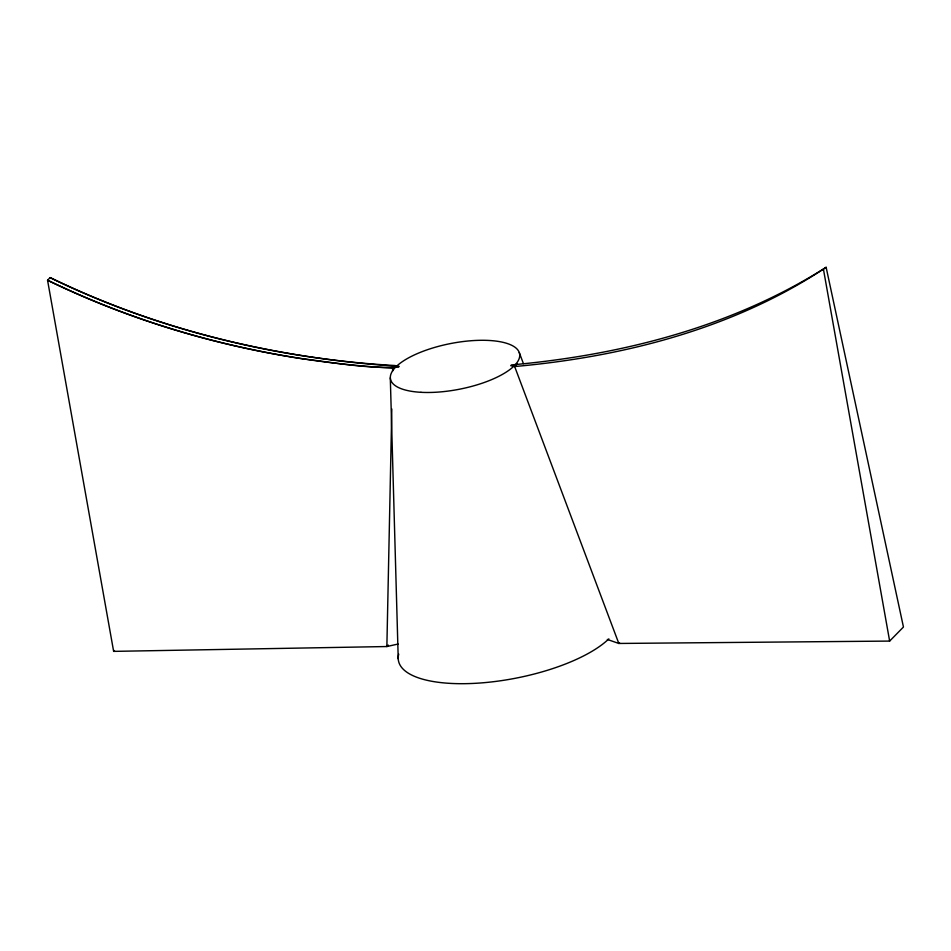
<?xml version="1.0" encoding="UTF-8"?>
<svg xmlns="http://www.w3.org/2000/svg" width="951" height="951" viewBox="0 0 951 951"><rect width="100%" height="100%" fill="white"/><g stroke="black" fill="none" stroke-linecap="round" stroke-linejoin="round"><path stroke-width="1.43" d="M391.812 408.966L386.867 646.537L113.633 651.376L47.55 280.224L50.118 277.609C158.853 330.758 278.774 358.622 399.17 366.397L398.41 367.169C366.575 368.726 334.479 362.652 302.846 358.848C272.818 354.2 243.028 348.149 213.571 340.696C156.428 326.05 100.64 305.996 47.55 280.224C155.132 332.363 273.436 361.439 392.668 368.156L395.236 365.541C276.004 358.824 157.7 329.747 50.118 277.609M392.608 371.068L392.668 368.156M113.633 651.376L114.489 650.508M517.225 363.924L514.657 366.539L510.723 365.683L511.483 364.911C621.502 355.08 732.068 326.942 826.134 267.302L903.45 627.03L889.649 641.081L618.816 643.458L607.344 639.452M388.293 645.087L386.867 646.537L398.1 644.029M619.529 642.733L618.816 643.458L514.657 366.539C623.69 356.78 734.303 328.416 826.134 267.302M519.27 352.559L523.43 363.639M823.566 269.918L889.649 641.081M390.302 377.904L398.231 658.841M608.842 638.858A112.159 39.645 -11.1 0 1 479.886 683.02A112.159 39.645 -11.1 0 1 398.719 654.11M420.972 392.311A65.797 23.264 -11.1 0 0 519.71 356.043A65.797 23.264 -11.1 0 0 424.36 350.8A65.797 23.264 -11.1 0 0 420.972 392.311"/></g></svg>
